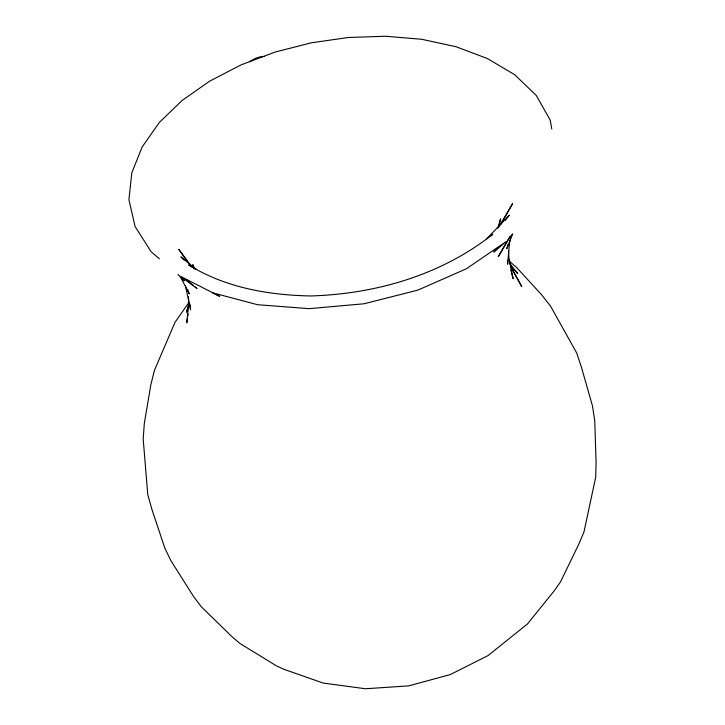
<?xml version="1.0" encoding="UTF-8"?>
<svg xmlns="http://www.w3.org/2000/svg" width="725" height="725" viewBox="0 0 725 725"><rect width="100%" height="100%" fill="white"/><g stroke="black" fill="none" stroke-linecap="round" stroke-linejoin="round"><path stroke-width="1.09" d="M507.636 260.828L507.609 264.199L509.575 242.349L510.581 238.108M187.431 318.465L186.733 322.924L188.772 303.512L188.464 296.779M187.775 316.236L188.128 314.007M498.882 226.318L500.549 218.905L497.83 228.321M188.808 303.612L186.515 312.167L188.237 308.034M508.007 244.407L506.82 248.639L512.666 234.003M501.029 224.152L512.557 203.707L498.456 227.587M508.923 238.371L498.311 256.641L510.11 236.404M188.727 302.697L174.997 322.353L154.479 370.248L150.827 384.83L144.329 423.382L143.188 438.924L147.737 494.441L151.761 508.905L164.82 548.1L171.028 560.887L193.566 596.494L201.251 606.698L231.828 636.532L239.975 643.492L276.361 665.813L283.756 669.229L323.123 683.059L365.509 688.75L408.673 685.877L450.298 674.576L488.152 655.509L527.438 623.989L553.809 591.355L560.47 581.967L578.795 544.212L583.969 531.951L595.705 477.195L596.077 462.251L594.781 421.261L592.497 406.018L581.532 367.539L576.737 353.057L550.556 306.14L541.312 294.459L516.427 267.317L509.612 261.462M505.189 220.391L509.276 215.262L486.702 238.851M509.63 237.519L512.43 234.121M498.356 247.252L493.752 252.11L506.168 241.561L466.42 268.757L417.854 290.127L364.022 303.775L309.176 308.66L257.547 304.708L212.642 292.818L219.512 296.244L180.516 276.325L197.019 288.514L195.288 287.082M491.088 235.734L492.728 234.284C441.326 275.02 375.949 293.933 311.016 295.963C268.449 295.175 225.294 287.653 188.627 264.897L193.077 267.652M249.862 61.77C254.013 58.444 259.314 56.369 264.661 56.477M196.33 269.51L180.924 256.849L184.023 260.085M186.633 279.895L193.557 285.641M159.418 258.798L151.108 251.756L135.067 226.454L128.923 199.692L131.805 172.822L142.209 146.903L159.228 122.588L182.075 100.503L209.697 81.137L241.062 64.878L275.237 52.019L311.306 42.811L348.381 37.492L385.546 36.25L421.805 39.286L456.07 46.744L487.408 58.553L514.714 74.738L536.219 95.392L550.239 120.16L551.779 129.05M177.942 274.449L184.259 280.883L182.954 279.098M510.708 265.921L512.222 267.57M513.726 269.22L517.496 273.343L509.267 263.075M191.173 266.012L178.749 249.291L187.032 261.109M510.636 266.537L521.764 286.556L512.765 270.353L508.506 258.752M180.498 276.986L189.288 293.852L187.684 289.71M194.445 268.757L192.814 264.634L194.227 268.839M185.437 285.768L190.593 309.829L190.023 304.301M510.79 269.927L513.101 278.672L508.995 258.544L508.56 250.705"/></g></svg>
